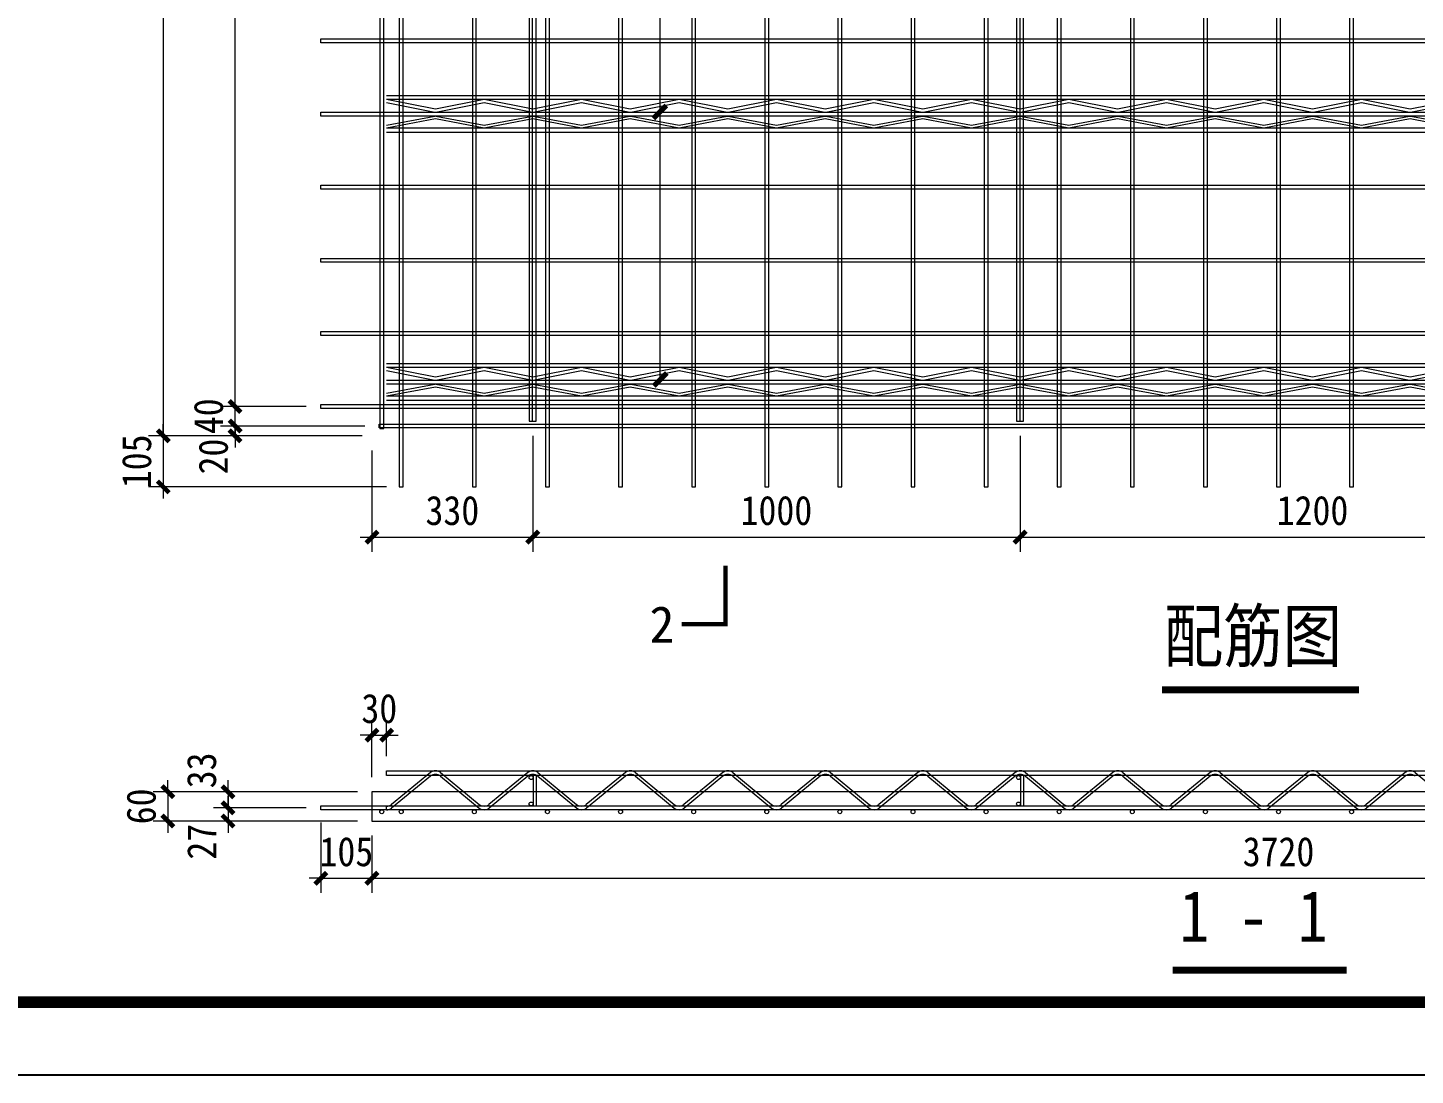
# Model space of a CAD drawing. Header units: millimetres. Extents: x 0 to 28815, y -2 to 20487.
# Drawn here: x 16908 to 19755, y -2 to 2147 of the extents above; entities that cross this region are included whole.
import ezdxf
from ezdxf.enums import TextEntityAlignment as Align

# ---------------------------------------------------------------- set-up
doc = ezdxf.new("R2010")
doc.units = ezdxf.units.MM
doc.linetypes.add('ACAD_ISO10W100', pattern=[18, 12, -3, 0, -3])
for name, color, linetype, lineweight in [('PUB_DIM', 3, 'Continuous', 15), ('YG-标注', 151, 'Continuous', 15), ('YZ-符号', 96, 'Continuous', 9), ('文字标注', 7, 'Continuous', 15), ('轮廓线', 2, 'Continuous', 13)]:
    doc.layers.add(name, color=color, linetype=linetype, lineweight=lineweight)
for name, color, linetype in [('YZ-下划线', 1, 'ACAD_ISO10W100'), ('YZ-标题文字', 2, 'Continuous'), ('图框2', 1, 'Continuous'), ('图框线', 7, 'Continuous'), ('桁架', 4, 'Continuous'), ('钢筋', 7, 'Continuous')]:
    doc.layers.add(name, color=color, linetype=linetype)
doc.styles.add('YG-样式 2', font='simhei.ttf')
doc.styles.add('YZ-样式 1', font='simhei.ttf', dxfattribs={"width": 0.85})
doc.styles.add('YZ-样式 2', font='simhei.ttf', dxfattribs={"width": 0.9})
doc.dimstyles.new('YZ-30', dxfattribs={"dimscale": 30, "dimtxt": 2, "dimasz": 0.8, "dimexe": 1, "dimexo": 1, "dimgap": 0.8, "dimtad": 1, "dimdec": 0, "dimzin": 1, "dimdsep": 46, "dimtxsty": 'YZ-样式 2', "dimblk": 'ARCHTICK', "dimcen": 250, "dimdle": 0.8, "dimclrd": 151, "dimclre": 151, "dimclrt": 7, "dimazin": 0, "dimtfac": 1, "dimtdec": 0, "dimtix": 1, "dimtmove": 2, "dimatfit": 2, "dimldrblk": 'ARCHTICK', "dimfxl": 1, "dimlwd": 9, "dimlwe": 9, "dimarcsym": 0})

# ---------------------------------------------------------------- blocks, each defined once
blk = doc.blocks.new('_ArchTick')
at = {"color": 0, "linetype": 'ByBlock', "const_width": 0.4}
blk.add_lwpolyline([(-0.5, -0.5), (0.5, 0.5)], dxfattribs=at)
blk = doc.blocks.new('*D202')
at = {"layer": 'Defpoints', "color": 0, "ltscale": 30, "transparency": 16777216}
for p in [(17614.2, 4429.5), (17186, 1309.5), (17624.3, 1309.5)]:
    blk.add_point(p, dxfattribs=at)
at = {"layer": 'YG-标注', "color": 151, "lineweight": 9, "ltscale": 30, "transparency": 16777216}
for p, q in [((17186, 4453.5), (17186, 1285.5)), ((17584.2, 4429.5), (17156, 4429.5)), ((17594.3, 1309.5), (17156, 1309.5))]:
    blk.add_line(p, q, dxfattribs=at)
at = {"layer": 'YG-标注', "color": 151, "lineweight": 9, "ltscale": 30, "transparency": 16777216, "xscale": 24, "yscale": 24, "zscale": 24}
for p, rotation in [((17186, 4429.5), 90), ((17186, 1309.5), 270)]:
    blk.add_blockref('_ArchTick', p, dxfattribs=dict(at, rotation=rotation))
at = {"layer": 'YG-标注', "color": 7, "lineweight": 9, "ltscale": 30, "transparency": 16777216, "insert": (17131.6, 2869.5), "char_height": 60, "attachment_point": 5, "rotation": 90, "style": 'YZ-样式 2'}
blk.add_mtext('3120', dxfattribs=at)
blk = doc.blocks.new('*D203')
at = {"layer": 'Defpoints', "color": 0, "ltscale": 30, "transparency": 16777216}
for p in [(17624.3, 1309.5), (17186, 1204.5), (17674.2, 1204.5)]:
    blk.add_point(p, dxfattribs=at)
at = {"layer": 'YG-标注', "color": 151, "lineweight": 9, "ltscale": 30, "transparency": 16777216}
for p, q in [((17186, 1309.5), (17186, 1333.5)), ((17594.3, 1309.5), (17156, 1309.5)), ((17186, 1309.5), (17186, 1204.5)), ((17644.2, 1204.5), (17156, 1204.5)), ((17186, 1204.5), (17186, 1180.5))]:
    blk.add_line(p, q, dxfattribs=at)
at = {"layer": 'YG-标注', "color": 151, "lineweight": 9, "ltscale": 30, "transparency": 16777216, "xscale": 24, "yscale": 24, "zscale": 24}
for p, rotation in [((17186, 1309.5), 270), ((17186, 1204.5), 90)]:
    blk.add_blockref('_ArchTick', p, dxfattribs=dict(at, rotation=rotation))
at = {"layer": 'YG-标注', "color": 7, "lineweight": 9, "ltscale": 30, "transparency": 16777216, "insert": (17131.6, 1257), "char_height": 60, "attachment_point": 5, "rotation": 90, "style": 'YZ-样式 2'}
blk.add_mtext('105', dxfattribs=at)
blk = doc.blocks.new('*D204')
at = {"layer": 'Defpoints', "color": 0, "ltscale": 30, "transparency": 16777216}
for p in [(17333.3, 1329.5), (17629.2, 1329.5), (17624.3, 1309.5)]:
    blk.add_point(p, dxfattribs=at)
at = {"layer": 'YG-标注', "color": 151, "lineweight": 9, "ltscale": 30, "transparency": 16777216}
for p, q in [((17333.3, 1329.5), (17333.3, 1353.5)), ((17599.2, 1329.5), (17303.3, 1329.5)), ((17333.3, 1309.5), (17333.3, 1329.5)), ((17594.3, 1309.5), (17303.3, 1309.5)), ((17333.3, 1309.5), (17333.3, 1285.5))]:
    blk.add_line(p, q, dxfattribs=at)
at = {"layer": 'YG-标注', "color": 151, "lineweight": 9, "ltscale": 30, "transparency": 16777216, "xscale": 24, "yscale": 24, "zscale": 24}
for p, rotation in [((17333.3, 1329.5), 270), ((17333.3, 1309.5), 90)]:
    blk.add_blockref('_ArchTick', p, dxfattribs=dict(at, rotation=rotation))
at = {"layer": 'YG-标注', "color": 7, "lineweight": 9, "ltscale": 30, "transparency": 16777216, "insert": (17288.9, 1266.9), "char_height": 60, "attachment_point": 5, "rotation": 90, "style": 'YZ-样式 2'}
blk.add_mtext('20', dxfattribs=at)
blk = doc.blocks.new('*D205')
at = {"layer": 'Defpoints', "color": 0, "ltscale": 30, "transparency": 16777216}
for p in [(17333.3, 4369.5), (17509.2, 4369.5), (17509.2, 1369.5)]:
    blk.add_point(p, dxfattribs=at)
at = {"layer": 'YG-标注', "color": 151, "lineweight": 9, "ltscale": 30, "transparency": 16777216}
for p, q in [((17333.3, 1345.5), (17333.3, 4393.5)), ((17479.2, 4369.5), (17303.3, 4369.5)), ((17479.2, 1369.5), (17303.3, 1369.5))]:
    blk.add_line(p, q, dxfattribs=at)
at = {"layer": 'YG-标注', "color": 151, "lineweight": 9, "ltscale": 30, "transparency": 16777216, "xscale": 24, "yscale": 24, "zscale": 24}
for p, rotation in [((17333.3, 4369.5), 90), ((17333.3, 1369.5), 270)]:
    blk.add_blockref('_ArchTick', p, dxfattribs=dict(at, rotation=rotation))
at = {"layer": 'YG-标注', "color": 7, "lineweight": 9, "ltscale": 30, "transparency": 16777216, "insert": (17278.9, 2869.5), "char_height": 60, "attachment_point": 5, "rotation": 90, "style": 'YZ-样式 2'}
blk.add_mtext('150x20=3000', dxfattribs=at)
blk = doc.blocks.new('*D208')
at = {"layer": 'Defpoints', "color": 0, "ltscale": 30, "transparency": 16777216}
for p in [(17333.3, 1369.5), (17509.2, 1369.5), (17629.2, 1329.5)]:
    blk.add_point(p, dxfattribs=at)
at = {"layer": 'YG-标注', "color": 151, "lineweight": 9, "ltscale": 30, "transparency": 16777216}
for p, q in [((17479.2, 1369.5), (17303.3, 1369.5)), ((17333.3, 1369.5), (17333.3, 1393.5)), ((17333.3, 1329.5), (17333.3, 1369.5)), ((17599.2, 1329.5), (17303.3, 1329.5)), ((17333.3, 1329.5), (17333.3, 1305.5))]:
    blk.add_line(p, q, dxfattribs=at)
at = {"layer": 'YG-标注', "color": 151, "lineweight": 9, "ltscale": 30, "transparency": 16777216, "xscale": 24, "yscale": 24, "zscale": 24}
for p, rotation in [((17333.3, 1369.5), 270), ((17333.3, 1329.5), 90)]:
    blk.add_blockref('_ArchTick', p, dxfattribs=dict(at, rotation=rotation))
at = {"layer": 'YG-标注', "color": 7, "lineweight": 9, "ltscale": 30, "transparency": 16777216, "insert": (17278.9, 1349.5), "char_height": 60, "attachment_point": 5, "rotation": 90, "style": 'YZ-样式 2'}
blk.add_mtext('40', dxfattribs=at)
blk = doc.blocks.new('A$C7C4453D7')
at = {"color": 3, "lineweight": 15, "xscale": -80, "yscale": 80, "zscale": 80, "rotation": 180}
blk.add_blockref('_ArchTick', (0, 0), dxfattribs=at)
blk = doc.blocks.new('A$C04E44E2E')
at = {"layer": '桁架', "color": 4, "lineweight": 9}
for p, q in [((-3660, 38), (0, 38)), ((0, 30), (-3660, 30)), ((-3560, 10), (-3660, 30)), ((-3460, 30), (-3560, 10)), ((-3360, 10), (-3460, 30)), ((-3260, 30), (-3360, 10)), ((-3160, 10), (-3260, 30)), ((-3060, 30), (-3160, 10)), ((-2960, 10), (-3060, 30)), ((-2860, 30), (-2960, 10)), ((-2760, 10), (-2860, 30)), ((-2660, 30), (-2760, 10)), ((-2560, 10), (-2660, 30)), ((-2460, 30), (-2560, 10)), ((-2360, 10), (-2460, 30)), ((-2260, 30), (-2360, 10)), ((-2160, 10), (-2260, 30)), ((-2060, 30), (-2160, 10)), ((-1960, 10), (-2060, 30)), ((-1860, 30), (-1960, 10)), ((-1760, 10), (-1860, 30)), ((-1660, 30), (-1760, 10)), ((-1560, 10), (-1660, 30)), ((-1460, 30), (-1560, 10)), ((-3660, 23.7), (-3560.9, 4)), ((-3660, 4), (0, 4)), ((-3559.1, 4), (-3460, 23.7)), ((-3460, 23.7), (-3360.9, 4)), ((-3360.9, 4), (-3359.1, 4)), ((-3359.1, 4), (-3260, 23.7)), ((-3260, 23.7), (-3160.9, 4)), ((-3160.9, 4), (-3159.1, 4)), ((-3160.9, 4), (-3159.3, 4)), ((-3159.1, 4), (-3060, 23.7)), ((-3060, 23.7), (-2960.9, 4)), ((-2960.9, 4), (-2959.1, 4)), ((-2960.9, 4), (-2959.1, 4)), ((-2960.9, 4), (-2959.3, 4)), ((-2959.1, 4), (-2860, 23.7)), ((-2860, 23.7), (-2760.9, 4)), ((-2760.9, 4), (-2759.1, 4)), ((-2759.1, 4), (-2660, 23.7)), ((-2660, 23.7), (-2560.9, 4)), ((-2560.9, 4), (-2559.1, 4)), ((-2559.1, 4), (-2460, 23.7)), ((-2460, 23.7), (-2360.9, 4)), ((-2360.9, 4), (-2359.1, 4)), ((-2359.1, 4), (-2260, 23.7)), ((-2260, 23.7), (-2160.9, 4)), ((-2160.9, 4), (-2159.1, 4)), ((-2159.1, 4), (-2060, 23.7)), ((-2060, 23.7), (-1960.9, 4)), ((-1960.9, 4), (-1959.3, 4)), ((-1959.3, 4), (-1860, 23.7)), ((-1860, 23.7), (-1760.9, 4)), ((-1760.9, 4), (-1759.1, 4)), ((-1759.1, 4), (-1660, 23.7)), ((-1660, 23.7), (-1560.9, 4)), ((-1560.9, 4), (-1559.1, 4)), ((-1559.1, 4), (-1460, 23.7)), ((0, -4), (-3660, -4)), ((-3660, -22.7), (-3560.9, -4)), ((-3560, -10), (-3660, -29)), ((-3460, -29), (-3560, -10)), ((-3559.1, -4), (-3460, -22.7)), ((-3460, -22.7), (-3360.9, -4)), ((-3360, -10), (-3460, -29)), ((-3360.9, -4), (-3359.1, -4)), ((-3260, -29), (-3360, -10)), ((-3359.1, -4), (-3260, -22.7)), ((-3260, -22.7), (-3160.9, -4)), ((-3160, -10), (-3260, -29)), ((-3160.9, -4), (-3159.1, -4)), ((-3160.9, -4), (-3159.3, -4)), ((-3060, -29), (-3160, -10)), ((-3159.1, -4), (-3060, -22.7)), ((-3060, -22.7), (-2960.9, -4)), ((-2960, -10), (-3060, -29)), ((-2960.9, -4), (-2959.1, -4)), ((-2960.9, -4), (-2959.1, -4)), ((-2960.9, -4), (-2959.3, -4)), ((-2860, -29), (-2960, -10)), ((-2959.1, -4), (-2860, -22.7)), ((-2860, -22.7), (-2760.9, -4)), ((-2760, -10), (-2860, -29)), ((-2760.9, -4), (-2759.1, -4)), ((-2660, -29), (-2760, -10)), ((-2759.1, -4), (-2660, -22.7)), ((-2660, -22.7), (-2560.9, -4)), ((-2560, -10), (-2660, -29)), ((-2560.9, -4), (-2559.1, -4)), ((-2460, -29), (-2560, -10)), ((-2559.1, -4), (-2460, -22.7)), ((-2460, -22.7), (-2360.9, -4)), ((-2360, -10), (-2460, -29)), ((-2360.9, -4), (-2359.1, -4)), ((-2260, -29), (-2360, -10)), ((-2359.1, -4), (-2260, -22.7)), ((-2260, -22.7), (-2160.9, -4)), ((-2160, -10), (-2260, -29)), ((-2160.9, -4), (-2159.1, -4)), ((-2060, -29), (-2160, -10)), ((-2159.1, -4), (-2060, -22.7)), ((-2060, -22.7), (-1960.9, -4)), ((-1960, -10), (-2060, -29)), ((-1960.9, -4), (-1959.3, -4)), ((-1860, -29), (-1960, -10)), ((-1959.3, -4), (-1860, -22.7)), ((-1860, -22.7), (-1760.9, -4)), ((-1760, -10), (-1860, -29)), ((-1760.9, -4), (-1759.1, -4)), ((-1660, -29), (-1760, -10)), ((-1759.1, -4), (-1660, -22.7)), ((-1660, -22.7), (-1560.9, -4)), ((-1560, -10), (-1660, -29)), ((-1560.9, -4), (-1559.1, -4)), ((-1460, -29), (-1560, -10)), ((-1559.1, -4), (-1460, -22.7)), ((0, -29), (-3660, -29)), ((-3660, -37), (0, -37))]:
    blk.add_line(p, q, dxfattribs=at)
blk = doc.blocks.new('*D244')
at = {"layer": 'Defpoints', "color": 0, "ltscale": 30, "transparency": 16777216}
for p in [(17944, 1339.5), (17614.2, 1309.5), (17944, 1101.7)]:
    blk.add_point(p, dxfattribs=at)
at = {"layer": 'YG-标注', "color": 151, "lineweight": 9, "ltscale": 30, "transparency": 16777216}
for p, q in [((17944, 1309.5), (17944, 1071.7)), ((17614.2, 1279.5), (17614.2, 1071.7)), ((17590.2, 1101.7), (17968, 1101.7))]:
    blk.add_line(p, q, dxfattribs=at)
at = {"layer": 'YG-标注', "color": 151, "lineweight": 9, "ltscale": 30, "transparency": 16777216, "xscale": 24, "yscale": 24, "zscale": 24, "rotation": 180}
blk.add_blockref('_ArchTick', (17614.2, 1101.7), dxfattribs=at)
at = {"layer": 'YG-标注', "color": 151, "lineweight": 9, "ltscale": 30, "transparency": 16777216, "xscale": 24, "yscale": 24, "zscale": 24}
blk.add_blockref('_ArchTick', (17944, 1101.7), dxfattribs=at)
at = {"layer": 'YG-标注', "color": 7, "ltscale": 30, "transparency": 16777216, "insert": (17779.1, 1156), "char_height": 60, "attachment_point": 5, "style": 'YZ-样式 2'}
blk.add_mtext('330', dxfattribs=at)
blk = doc.blocks.new('A$C0ABE7B75')
at = {"layer": '钢筋', "color": 4, "lineweight": 13}
for points in [[(-7.3, 0), (7.2, 0), (7.2, 3000), (7.2, 3060), (-7.3, 3060)], [(-7.3, 3060), (-7.3, 3060), (-7.3, 0)], [(-0.8, 3060), (-0.8, 3000), (-0.8, 0)]]:
    blk.add_lwpolyline(points, dxfattribs=at)
blk = doc.blocks.new('*D245')
at = {"layer": 'Defpoints', "color": 0, "ltscale": 30, "transparency": 16777216}
for p in [(17944, 1339.5), (18944, 1339.5), (18944, 1101.7)]:
    blk.add_point(p, dxfattribs=at)
at = {"layer": 'YG-标注', "color": 151, "lineweight": 9, "ltscale": 30, "transparency": 16777216}
for p, q in [((17944, 1309.5), (17944, 1071.7)), ((18944, 1309.5), (18944, 1071.7)), ((17920, 1101.7), (18968, 1101.7))]:
    blk.add_line(p, q, dxfattribs=at)
at = {"layer": 'YG-标注', "color": 151, "lineweight": 9, "ltscale": 30, "transparency": 16777216, "xscale": 24, "yscale": 24, "zscale": 24, "rotation": 180}
blk.add_blockref('_ArchTick', (17944, 1101.7), dxfattribs=at)
at = {"layer": 'YG-标注', "color": 151, "lineweight": 9, "ltscale": 30, "transparency": 16777216, "xscale": 24, "yscale": 24, "zscale": 24}
blk.add_blockref('_ArchTick', (18944, 1101.7), dxfattribs=at)
at = {"layer": 'YG-标注', "color": 7, "ltscale": 30, "transparency": 16777216, "insert": (18444, 1156), "char_height": 60, "attachment_point": 5, "style": 'YZ-样式 2'}
blk.add_mtext('1000', dxfattribs=at)
blk = doc.blocks.new('*D246')
at = {"layer": 'Defpoints', "color": 0, "ltscale": 30, "transparency": 16777216}
for p in [(18944, 1339.5), (20144, 1339.5), (20144, 1101.7)]:
    blk.add_point(p, dxfattribs=at)
at = {"layer": 'YG-标注', "color": 151, "lineweight": 9, "ltscale": 30, "transparency": 16777216}
for p, q in [((18944, 1309.5), (18944, 1071.7)), ((20144, 1309.5), (20144, 1071.7)), ((18920, 1101.7), (20168, 1101.7))]:
    blk.add_line(p, q, dxfattribs=at)
at = {"layer": 'YG-标注', "color": 151, "lineweight": 9, "ltscale": 30, "transparency": 16777216, "xscale": 24, "yscale": 24, "zscale": 24, "rotation": 180}
blk.add_blockref('_ArchTick', (18944, 1101.7), dxfattribs=at)
at = {"layer": 'YG-标注', "color": 151, "lineweight": 9, "ltscale": 30, "transparency": 16777216, "xscale": 24, "yscale": 24, "zscale": 24}
blk.add_blockref('_ArchTick', (20144, 1101.7), dxfattribs=at)
at = {"layer": 'YG-标注', "color": 7, "ltscale": 30, "transparency": 16777216, "insert": (19544, 1156), "char_height": 60, "attachment_point": 5, "style": 'YZ-样式 2'}
blk.add_mtext('1200', dxfattribs=at)
blk = doc.blocks.new('*D256')
at = {"layer": 'Defpoints', "color": 0, "ltscale": 30, "transparency": 16777216}
for p in [(17509.2, 546.2), (17614.2, 519.2), (17614.2, 401.7)]:
    blk.add_point(p, dxfattribs=at)
at = {"layer": 'YG-标注', "color": 151, "lineweight": 9, "ltscale": 30, "transparency": 16777216}
for p, q in [((17509.2, 516.2), (17509.2, 371.7)), ((17614.2, 489.2), (17614.2, 371.7)), ((17509.2, 401.7), (17485.2, 401.7)), ((17509.2, 401.7), (17614.2, 401.7)), ((17614.2, 401.7), (17638.2, 401.7))]:
    blk.add_line(p, q, dxfattribs=at)
at = {"layer": 'YG-标注', "color": 151, "lineweight": 9, "ltscale": 30, "transparency": 16777216, "xscale": 24, "yscale": 24, "zscale": 24}
blk.add_blockref('_ArchTick', (17509.2, 401.7), dxfattribs=at)
at = {"layer": 'YG-标注', "color": 151, "lineweight": 9, "ltscale": 30, "transparency": 16777216, "xscale": 24, "yscale": 24, "zscale": 24, "rotation": 180}
blk.add_blockref('_ArchTick', (17614.2, 401.7), dxfattribs=at)
at = {"layer": 'YG-标注', "color": 7, "lineweight": 9, "ltscale": 30, "transparency": 16777216, "insert": (17561.7, 456), "char_height": 60, "attachment_point": 5, "style": 'YZ-样式 2'}
blk.add_mtext('105', dxfattribs=at)
blk = doc.blocks.new('*D257')
at = {"layer": 'Defpoints', "color": 0, "ltscale": 30, "transparency": 16777216}
for p in [(17614.2, 519.2), (21334.2, 519.2), (21334.2, 401.7)]:
    blk.add_point(p, dxfattribs=at)
at = {"layer": 'YG-标注', "color": 151, "lineweight": 9, "ltscale": 30, "transparency": 16777216}
for p, q in [((17614.2, 489.2), (17614.2, 371.7)), ((21334.2, 489.2), (21334.2, 371.7)), ((17590.2, 401.7), (21358.2, 401.7))]:
    blk.add_line(p, q, dxfattribs=at)
at = {"layer": 'YG-标注', "color": 151, "lineweight": 9, "ltscale": 30, "transparency": 16777216, "xscale": 24, "yscale": 24, "zscale": 24, "rotation": 180}
blk.add_blockref('_ArchTick', (17614.2, 401.7), dxfattribs=at)
at = {"layer": 'YG-标注', "color": 151, "lineweight": 9, "ltscale": 30, "transparency": 16777216, "xscale": 24, "yscale": 24, "zscale": 24}
blk.add_blockref('_ArchTick', (21334.2, 401.7), dxfattribs=at)
at = {"layer": 'YG-标注', "color": 7, "lineweight": 9, "ltscale": 30, "transparency": 16777216, "insert": (19474.2, 456), "char_height": 60, "attachment_point": 5, "style": 'YZ-样式 2'}
blk.add_mtext('3720', dxfattribs=at)
blk = doc.blocks.new('*D260')
at = {"layer": 'Defpoints', "color": 0, "ltscale": 30, "transparency": 16777216}
for p in [(17644.2, 695.3), (17644.2, 622.3), (17614.2, 579.2)]:
    blk.add_point(p, dxfattribs=at)
at = {"layer": 'YG-标注', "color": 151, "lineweight": 9, "ltscale": 30, "transparency": 16777216}
for p, q in [((17614.2, 609.2), (17614.2, 725.3)), ((17644.2, 652.3), (17644.2, 725.3)), ((17614.2, 695.3), (17590.2, 695.3)), ((17614.2, 695.3), (17644.2, 695.3)), ((17644.2, 695.3), (17668.2, 695.3))]:
    blk.add_line(p, q, dxfattribs=at)
at = {"layer": 'YG-标注', "color": 151, "lineweight": 9, "ltscale": 30, "transparency": 16777216, "xscale": 24, "yscale": 24, "zscale": 24}
blk.add_blockref('_ArchTick', (17614.2, 695.3), dxfattribs=at)
at = {"layer": 'YG-标注', "color": 151, "lineweight": 9, "ltscale": 30, "transparency": 16777216, "xscale": 24, "yscale": 24, "zscale": 24, "rotation": 180}
blk.add_blockref('_ArchTick', (17644.2, 695.3), dxfattribs=at)
at = {"layer": 'YG-标注', "color": 7, "lineweight": 9, "ltscale": 30, "transparency": 16777216, "insert": (17629.2, 749.7), "char_height": 60, "attachment_point": 5, "style": 'YZ-样式 2'}
blk.add_mtext('30', dxfattribs=at)
blk = doc.blocks.new('*D261')
at = {"layer": 'Defpoints', "color": 0, "ltscale": 30, "transparency": 16777216}
for p in [(17614.2, 579.2), (17195.3, 519.2), (17614.2, 519.2)]:
    blk.add_point(p, dxfattribs=at)
at = {"layer": 'YG-标注', "color": 151, "lineweight": 9, "ltscale": 30, "transparency": 16777216}
for p, q in [((17195.3, 579.2), (17195.3, 603.2)), ((17584.2, 579.2), (17165.3, 579.2)), ((17195.3, 579.2), (17195.3, 519.2)), ((17584.2, 519.2), (17165.3, 519.2)), ((17195.3, 519.2), (17195.3, 495.2))]:
    blk.add_line(p, q, dxfattribs=at)
at = {"layer": 'YG-标注', "color": 151, "lineweight": 9, "ltscale": 30, "transparency": 16777216, "xscale": 24, "yscale": 24, "zscale": 24}
for p, rotation in [((17195.3, 579.2), 270), ((17195.3, 519.2), 90)]:
    blk.add_blockref('_ArchTick', p, dxfattribs=dict(at, rotation=rotation))
at = {"layer": 'YG-标注', "color": 7, "lineweight": 9, "ltscale": 30, "transparency": 16777216, "insert": (17140.9, 549.2), "char_height": 60, "attachment_point": 5, "rotation": 90, "style": 'YZ-样式 2'}
blk.add_mtext('60', dxfattribs=at)
blk = doc.blocks.new('*D262')
at = {"layer": 'Defpoints', "color": 0, "ltscale": 30, "transparency": 16777216}
for p in [(17614.2, 579.2), (17318.8, 546.2), (17509.2, 546.2)]:
    blk.add_point(p, dxfattribs=at)
at = {"layer": 'YG-标注', "color": 151, "lineweight": 9, "ltscale": 30, "transparency": 16777216}
for p, q in [((17318.8, 579.2), (17318.8, 603.2)), ((17584.2, 579.2), (17288.8, 579.2)), ((17318.8, 579.2), (17318.8, 546.2)), ((17479.2, 546.2), (17288.8, 546.2)), ((17318.8, 546.2), (17318.8, 522.2))]:
    blk.add_line(p, q, dxfattribs=at)
at = {"layer": 'YG-标注', "color": 151, "lineweight": 9, "ltscale": 30, "transparency": 16777216, "xscale": 24, "yscale": 24, "zscale": 24}
for p, rotation in [((17318.8, 579.2), 270), ((17318.8, 546.2), 90)]:
    blk.add_blockref('_ArchTick', p, dxfattribs=dict(at, rotation=rotation))
at = {"layer": 'YG-标注', "color": 7, "lineweight": 9, "ltscale": 30, "transparency": 16777216, "insert": (17264.8, 623), "char_height": 60, "attachment_point": 5, "rotation": 90, "style": 'YZ-样式 2'}
blk.add_mtext('33', dxfattribs=at)
blk = doc.blocks.new('*D263')
at = {"layer": 'Defpoints', "color": 0, "ltscale": 30, "transparency": 16777216}
for p in [(17509.2, 546.2), (17318.8, 519.2), (17614.2, 519.2)]:
    blk.add_point(p, dxfattribs=at)
at = {"layer": 'YG-标注', "color": 151, "lineweight": 9, "ltscale": 30, "transparency": 16777216}
for p, q in [((17318.8, 546.2), (17318.8, 570.2)), ((17479.2, 546.2), (17288.8, 546.2)), ((17318.8, 546.2), (17318.8, 519.2)), ((17584.2, 519.2), (17288.8, 519.2)), ((17318.8, 519.2), (17318.8, 495.2))]:
    blk.add_line(p, q, dxfattribs=at)
at = {"layer": 'YG-标注', "color": 151, "lineweight": 9, "ltscale": 30, "transparency": 16777216, "xscale": 24, "yscale": 24, "zscale": 24}
for p, rotation in [((17318.8, 546.2), 270), ((17318.8, 519.2), 90)]:
    blk.add_blockref('_ArchTick', p, dxfattribs=dict(at, rotation=rotation))
at = {"layer": 'YG-标注', "color": 7, "lineweight": 9, "ltscale": 30, "transparency": 16777216, "insert": (17264.8, 476.7), "char_height": 60, "attachment_point": 5, "rotation": 90, "style": 'YZ-样式 2'}
blk.add_mtext('27', dxfattribs=at)
blk = doc.blocks.new('A$C184909A8')
at = {"layer": '桁架', "color": 4, "lineweight": 9}
for p, q in [((-6.5, 0), (-6.5, -62.1)), ((0, 0), (0, -62.1))]:
    blk.add_line(p, q, dxfattribs=at)
for centre in [(-10.5, -4), (-10.5, -58.1)]:
    blk.add_circle(centre, 4, dxfattribs=at)

msp = doc.modelspace()

# ---------------------------------------------------------------- linework, layer by layer
at = {"layer": 'PUB_DIM', "color": 1, "const_width": 9}
msp.add_lwpolyline([(18249.8, 923.1), (18339.8, 923.1), (18339.8, 1043.1)], dxfattribs=at)
at = {"layer": 'YZ-下划线', "color": 1, "linetype": 'ByBlock', "const_width": 15}
for points in [[(19234.9, 788.3), (19639.3, 788.3)], [(19257.3, 213.2), (19614.2, 213.2)]]:
    msp.add_lwpolyline(points, dxfattribs=at)
at = {"layer": 'YZ-符号', "color": 3}
msp.add_line((18204.8, 4319.7), (18204.8, 1423.5), dxfattribs=at)
at = {"layer": '图框2', "color": 1}
msp.add_lwpolyline([(16127.3, -2.4), (16127.3, 8907.6), (28727.3, 8907.7), (28727.3, -2.3)], close=True, dxfattribs=at)
at = {"layer": '图框线', "const_width": 24}
msp.add_lwpolyline([(16427.3, 8757.7), (28577.3, 8757.7), (28577.3, 147.6), (16427.3, 147.6)], close=True, dxfattribs=at)
at = {"layer": '桁架', "color": 4, "lineweight": 9}
for p, q in [((17644.2, 622.3), (21304.2, 622.3)), ((17644.2, 612.3), (17644.2, 622.3)), ((21304.2, 612.3), (17644.2, 612.3)), ((17734.2, 618.6), (17654.1, 553.2)), ((17734.1, 611.2), (17654.3, 545.8)), ((17754.7, 618.6), (17834.2, 552.9)), ((17754.8, 611.1), (17834.4, 545.5)), ((17934.2, 618.6), (17854, 552.9)), ((17934.1, 611.2), (17854.6, 545.8)), ((17954.8, 618.5), (18034, 553)), ((17954.8, 611.1), (18034.2, 545.6)), ((18134.2, 618.6), (18054, 552.9)), ((18134.1, 611.2), (18054.6, 545.8)), ((18154.8, 618.5), (18234, 553)), ((18154.8, 611.1), (18234.2, 545.6)), ((18334.2, 618.6), (18254, 552.9)), ((18334.1, 611.2), (18254.6, 545.8)), ((18354.8, 618.5), (18434, 553)), ((18354.8, 611.1), (18434.2, 545.6)), ((18534.2, 618.6), (18454, 552.9)), ((18534.1, 611.2), (18454.6, 545.8)), ((18554.8, 618.5), (18634, 553)), ((18554.8, 611.1), (18634.2, 545.6)), ((18734.2, 618.6), (18654, 552.9)), ((18734.1, 611.2), (18654.6, 545.8)), ((18754.8, 618.5), (18834, 553)), ((18754.8, 611.1), (18834.2, 545.6)), ((18934.2, 618.6), (18854, 552.9)), ((18934.1, 611.2), (18854.6, 545.8)), ((18954.8, 618.5), (19034, 553)), ((18954.8, 611.1), (19034.2, 545.6)), ((19134.2, 618.6), (19054, 552.9)), ((19134.1, 611.2), (19054.6, 545.8)), ((19154.8, 618.5), (19234, 553)), ((19154.8, 611.1), (19234.2, 545.6)), ((19334.2, 618.6), (19254, 552.9)), ((19334.1, 611.2), (19254.6, 545.8)), ((19354.8, 618.5), (19434, 553)), ((19354.8, 611.1), (19434.2, 545.6)), ((19534.2, 618.6), (19454, 552.9)), ((19534.1, 611.2), (19454.6, 545.8)), ((19554.8, 618.5), (19634, 553)), ((19554.8, 611.1), (19634.2, 545.6)), ((19734.2, 618.6), (19654, 552.9)), ((19734.1, 611.2), (19654.6, 545.8)), ((19754.8, 618.5), (19834, 553)), ((17644.2, 542.2), (17644.2, 550.2)), ((17644.2, 550.2), (21304.2, 550.2)), ((17644.2, 542.2), (17644.2, 550.2)), ((21304.2, 542.2), (17644.2, 542.2))]:
    msp.add_line(p, q, dxfattribs=at)
for centre, radius, start, end in [((17744.4, 598.4), 16.5, 50.8447, 128.6685), ((17744.4, 606), 16.2, 50.127, 128.9467), ((17944.4, 598.4), 16.5, 50.8447, 128.6685), ((17944.4, 606), 16.2, 50.127, 128.9467), ((18144.4, 598.4), 16.5, 50.8447, 128.6685), ((18144.4, 606), 16.2, 50.127, 128.9467), ((18344.4, 598.4), 16.5, 50.8447, 128.6685), ((18344.4, 606), 16.2, 50.127, 128.9467), ((18544.4, 598.4), 16.5, 50.8447, 128.6685), ((18544.4, 606), 16.2, 50.127, 128.9467), ((18744.4, 598.4), 16.5, 50.8447, 128.6685), ((18744.4, 606), 16.2, 50.127, 128.9467), ((18944.4, 598.4), 16.5, 50.8447, 128.6685), ((18944.4, 606), 16.2, 50.127, 128.9467), ((19144.4, 598.4), 16.5, 50.8447, 128.6685), ((19144.4, 606), 16.2, 50.127, 128.9467), ((19344.4, 598.4), 16.5, 50.8447, 128.6685), ((19344.4, 606), 16.2, 50.127, 128.9467), ((19544.4, 598.4), 16.5, 50.8447, 128.6685), ((19544.4, 606), 16.2, 50.127, 128.9467), ((19744.4, 598.4), 16.5, 50.8447, 128.6685), ((19744.4, 606), 16.2, 50.127, 128.9467), ((17643.9, 566.1), 16.5, 271.2544, 308.5712), ((17644.1, 558.7), 16.5, 270.5849, 308.6383), ((17844.1, 566.1), 16.5, 232.4949, 308.5712), ((17844.3, 558.7), 16.5, 232.5315, 308.6383), ((18044.1, 566.1), 16.5, 232.4949, 308.5712), ((18044.3, 558.7), 16.5, 232.5315, 308.6383), ((18244.1, 566.1), 16.5, 232.4949, 308.5712), ((18244.3, 558.7), 16.5, 232.5315, 308.6383), ((18444.1, 566.1), 16.5, 232.4949, 308.5712), ((18444.3, 558.7), 16.5, 232.5315, 308.6383), ((18644.1, 566.1), 16.5, 232.4949, 308.5712), ((18644.3, 558.7), 16.5, 232.5315, 308.6383), ((18844.1, 566.1), 16.5, 232.4949, 308.5712), ((18844.3, 558.7), 16.5, 232.5315, 308.6383), ((19044.1, 566.1), 16.5, 232.4949, 308.5712), ((19044.3, 558.7), 16.5, 232.5315, 308.6383), ((19244.1, 566.1), 16.5, 232.4949, 308.5712), ((19244.3, 558.7), 16.5, 232.5315, 308.6383), ((19444.1, 566.1), 16.5, 232.4949, 308.5712), ((19444.3, 558.7), 16.5, 232.5315, 308.6383), ((19644.1, 566.1), 16.5, 232.4949, 308.5712), ((19644.3, 558.7), 16.5, 232.5315, 308.6383)]:
    msp.add_arc(centre, radius, start, end, dxfattribs=at)
at = {"layer": '轮廓线', "color": 2, "lineweight": 30, "const_width": 0.05}
msp.add_lwpolyline([(21334.2, 4429.5), (21334.2, 1309.5), (17614.2, 1309.5), (17614.2, 4429.5)], close=True, dxfattribs=at)
at = {"layer": '轮廓线', "color": 2, "lineweight": 9}
msp.add_lwpolyline([(17614.2, 519.2), (21334.2, 519.2), (21334.2, 579.2), (20534.2, 579.2), (17614.2, 579.2), (17614.2, 579.2)], close=True, dxfattribs=at)
at = {"layer": '钢筋', "color": 5, "lineweight": 13}
for points in [[(17678.2, 4429.5), (17678.2, 4534.5), (17670.2, 4534.5), (17670.2, 4429.5), (17670.2, 1204.5), (17678.2, 1204.5)], [(17828.2, 4429.5), (17828.2, 4534.5), (17820.2, 4534.5), (17820.2, 4429.5), (17820.2, 1204.5), (17828.2, 1204.5)], [(17978.2, 4429.5), (17978.2, 4534.5), (17970.2, 4534.5), (17970.2, 4429.5), (17970.2, 1204.5), (17978.2, 1204.5)], [(18128.2, 4429.5), (18128.2, 4534.5), (18120.2, 4534.5), (18120.2, 4429.5), (18120.2, 1204.5), (18128.2, 1204.5)], [(18278.2, 4429.5), (18278.2, 4534.5), (18270.2, 4534.5), (18270.2, 4429.5), (18270.2, 1204.5), (18278.2, 1204.5)], [(18428.2, 4429.5), (18428.2, 4534.5), (18420.2, 4534.5), (18420.2, 4429.5), (18420.2, 1204.5), (18428.2, 1204.5)], [(18578.2, 4429.5), (18578.2, 4534.5), (18570.2, 4534.5), (18570.2, 4429.5), (18570.2, 1204.5), (18578.2, 1204.5)], [(18728.2, 4429.5), (18728.2, 4534.5), (18720.2, 4534.5), (18720.2, 4429.5), (18720.2, 1204.5), (18728.2, 1204.5)], [(18878.2, 4429.5), (18878.2, 4534.5), (18870.2, 4534.5), (18870.2, 4429.5), (18870.2, 1204.5), (18878.2, 1204.5)], [(19028.2, 4429.5), (19028.2, 4534.5), (19020.2, 4534.5), (19020.2, 4429.5), (19020.2, 1204.5), (19028.2, 1204.5)], [(19178.2, 4429.5), (19178.2, 4534.5), (19170.2, 4534.5), (19170.2, 4429.5), (19170.2, 1204.5), (19178.2, 1204.5)], [(19328.2, 4429.5), (19328.2, 4534.5), (19320.2, 4534.5), (19320.2, 4429.5), (19320.2, 1204.5), (19328.2, 1204.5)], [(19628.2, 4429.5), (19628.2, 4534.5), (19620.2, 4534.5), (19620.2, 4429.5), (19620.2, 1204.5), (19628.2, 1204.5)]]:
    msp.add_lwpolyline(points, close=True, dxfattribs=at)
msp.add_lwpolyline([(19478.5, 2589.8), (19524.6, 2866.2, 0.082763), (19524.6, 2872.8), (19478.5, 3149.2, -0.041311), (19478.2, 3152.5), (19478.2, 4429.5), (19478.2, 4534.5), (19470.2, 4534.5), (19470.2, 4429.5), (19470.2, 3151.8, 0.041311), (19470.5, 3148.6), (19516.5, 2872.8, -0.082763), (19516.5, 2866.2), (19470.5, 2590.5, 0.041311), (19470.2, 2587.2), (19470.2, 1204.5), (19478.2, 1204.5), (19478.2, 2586.6, -0.041311)], format="xyb", close=True, dxfattribs=at)
msp.add_lwpolyline([(17630.2, 4414.5), (17630.2, 1324.5), (17638.2, 1324.5), (17638.2, 4414.5), (17630.2, 4414.5), (17630.2, 4414.5)], dxfattribs=at)
at = {"layer": '钢筋', "color": 1, "lineweight": 13}
for points in [[(17614.2, 2115.5), (17509.2, 2115.5), (17509.2, 2123.5), (17614.2, 2123.5), (21439.2, 2123.5), (21439.2, 2115.5)], [(17614.2, 1965.5), (17509.2, 1965.5), (17509.2, 1973.5), (17614.2, 1973.5), (21439.2, 1973.5), (21439.2, 1965.5)], [(17614.2, 1815.5), (17509.2, 1815.5), (17509.2, 1823.5), (17614.2, 1823.5), (21439.2, 1823.5), (21439.2, 1815.5)], [(17614.2, 1665.5), (17509.2, 1665.5), (17509.2, 1673.5), (17614.2, 1673.5), (21439.2, 1673.5), (21439.2, 1665.5)], [(17614.2, 1515.5), (17509.2, 1515.5), (17509.2, 1523.5), (17614.2, 1523.5), (21439.2, 1523.5), (21439.2, 1515.5)], [(17614.2, 1365.5), (17509.2, 1365.5), (17509.2, 1373.5), (17614.2, 1373.5), (21439.2, 1373.5), (21439.2, 1365.5)], [(17629.2, 1325.5), (17629.2, 1325.5), (17629.2, 1333.5), (17629.2, 1333.5), (21319.2, 1333.5), (21319.2, 1325.5)], [(17509.2, 550.2), (21439.2, 550.2), (21439.2, 542.2), (17509.2, 542.2)]]:
    msp.add_lwpolyline(points, close=True, dxfattribs=at)
at = {"layer": '钢筋', "color": 5, "lineweight": 13}
for centre in [(17634.2, 538.2), (17674.2, 538.2), (17824.2, 538.2), (17974.2, 538.2), (18124.2, 538.2), (18274.2, 538.2), (18424.2, 538.2), (18574.2, 538.2), (18724.2, 538.2), (18874.2, 538.2), (19024.2, 538.2), (19174.2, 538.2), (19324.2, 538.2), (19474.2, 538.2), (19624.2, 538.2)]:
    msp.add_circle(centre, 4, dxfattribs=at)

# ---------------------------------------------------------------- block references
at = {"layer": 'YG-标注', "color": 0, "ltscale": 30}
for name, p in [('A$C0ABE7B75', (17944, 1339.5)), ('A$C0ABE7B75', (18944, 1339.5)), ('A$C04E44E2E', (21304.2, 1969.5)), ('A$C04E44E2E', (21304.2, 1419.5)), ('A$C184909A8', (17951.2, 612.3)), ('A$C184909A8', (18951.3, 612.3))]:
    msp.add_blockref(name, p, dxfattribs=at)
at = {"layer": 'YZ-符号', "xscale": -0.3333333333284827, "yscale": 0.3333333333357586, "zscale": 0.3333333333333333}
for p in [(18204.8, 1973.5), (18205.8, 1425)]:
    msp.add_blockref('A$C7C4453D7', p, dxfattribs=at)

# ---------------------------------------------------------------- texts
at = {"layer": 'YZ-标题文字', "style": 'YZ-样式 1', "width": 0.85}
for s, p in [('配筋图', (19239.1, 814.9)), ('1 - 1', (19271.1, 239.9))]:
    msp.add_text(s, height=105, dxfattribs=at).set_placement(p, align=Align.BOTTOM_LEFT)
at = {"layer": '文字标注', "style": 'YG-样式 2'}
msp.add_text('2', height=75, dxfattribs=at).set_placement((18209.2, 885), align=Align.CENTER)

# ---------------------------------------------------------------- dimensions: what is measured, and where the dimension line sits
at = {"layer": 'YG-标注', "color": 0, "lineweight": 9, "ltscale": 30}
for base, p1, p2, angle, picture, middle in [((17186, 1309.5), (17614.2, 4429.5), (17624.3, 1309.5), 270, '*D202', (17131.6, 2869.5)), ((17333.3, 1369.5), (17629.2, 1329.5), (17509.2, 1369.5), 90, '*D208', (17278.9, 1349.5)), ((17186, 1204.5), (17624.3, 1309.5), (17674.2, 1204.5), 90, '*D203', (17131.6, 1257)), ((17195.3, 519.2), (17614.2, 579.2), (17614.2, 519.2), 90, '*D261', (17140.9, 549.2))]:
    dim = msp.add_linear_dim(base=base, p1=p1, p2=p2, angle=angle, dimstyle='YZ-30', dxfattribs=at)
    dim.commit()
    dim.dimension.update_dxf_attribs({"geometry": picture, "text_midpoint": middle})
dim = msp.add_linear_dim(base=(17333.3, 4369.5), p1=(17509.2, 1369.5), p2=(17509.2, 4369.5), angle=90, text='150x20=<>', dimstyle='YZ-30', dxfattribs=at)
dim.commit()
dim.dimension.update_dxf_attribs({"geometry": '*D205', "text_midpoint": (17278.9, 2869.5)})
for base, p1, p2, picture, middle in [((17333.3, 1329.5), (17624.3, 1309.5), (17629.2, 1329.5), '*D204', (17288.9, 1266.9)), ((17318.8, 546.2), (17614.2, 579.2), (17509.2, 546.2), '*D262', (17264.8, 623)), ((17318.8, 519.2), (17509.2, 546.2), (17614.2, 519.2), '*D263', (17264.8, 476.7))]:
    dim = msp.add_linear_dim(base=base, p1=p1, p2=p2, angle=90, dimstyle='YZ-30', dxfattribs=at)
    dim.commit()
    dim.dimension.update_dxf_attribs({"geometry": picture, "text_midpoint": middle, "dimtype": 160})
at = {"layer": 'YG-标注', "color": 0, "ltscale": 30}
for base, p1, p2, picture, middle in [((17944, 1101.7), (17614.2, 1309.5), (17944, 1339.5), '*D244', (17779.1, 1156)), ((18944, 1101.7), (17944, 1339.5), (18944, 1339.5), '*D245', (18444, 1156)), ((20144, 1101.7), (18944, 1339.5), (20144, 1339.5), '*D246', (19544, 1156))]:
    dim = msp.add_linear_dim(base=base, p1=p1, p2=p2, dimstyle='YZ-30', dxfattribs=at)
    dim.commit()
    dim.dimension.update_dxf_attribs({"geometry": picture, "text_midpoint": middle})
at = {"layer": 'YG-标注', "color": 0, "lineweight": 9, "ltscale": 30}
for base, p1, p2, picture, middle in [((17644.2, 695.3), (17614.2, 579.2), (17644.2, 622.3), '*D260', (17629.2, 749.7)), ((17614.2, 401.7), (17509.2, 546.2), (17614.2, 519.2), '*D256', (17561.7, 456)), ((21334.2, 401.7), (17614.2, 519.2), (21334.2, 519.2), '*D257', (19474.2, 456))]:
    dim = msp.add_linear_dim(base=base, p1=p1, p2=p2, dimstyle='YZ-30', dxfattribs=at)
    dim.commit()
    dim.dimension.update_dxf_attribs({"geometry": picture, "text_midpoint": middle})

doc.saveas('drawing.dxf')
